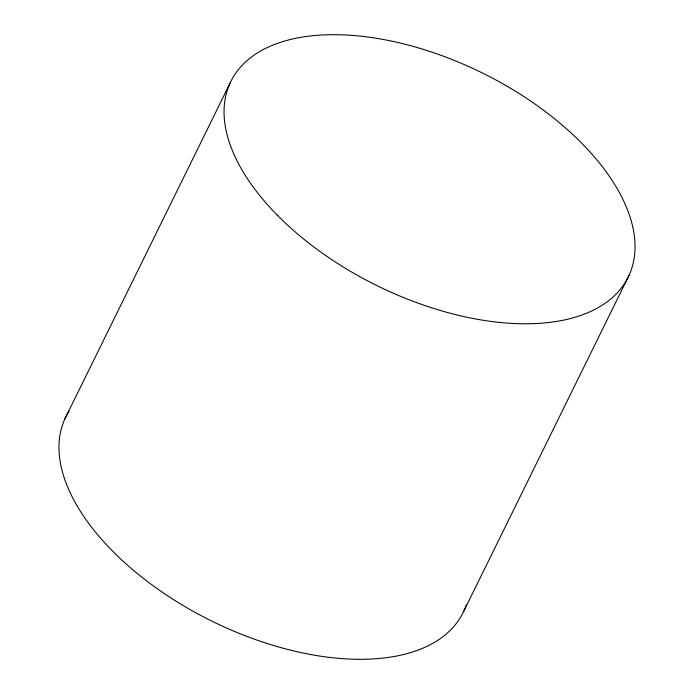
<?xml version="1.0" encoding="UTF-8"?>
<svg xmlns="http://www.w3.org/2000/svg" width="694" height="694" viewBox="0 0 694 694"><rect width="100%" height="100%" fill="white"/><g stroke="black" fill="none" stroke-linecap="round" stroke-linejoin="round"><path stroke-width="1.04" d="M64.932 418.734L230.035 83.202M463.965 610.798L629.068 275.266M466.316 604.882A221.447 118.657 26.2 0 1 213.509 621.937A221.447 118.657 26.2 0 1 68.949 411.264M277.001 214.88A221.447 118.657 26.2 0 0 625.051 282.736A221.447 118.657 26.2 0 0 386.593 40.096A221.447 118.657 26.2 0 0 277.001 214.88"/></g></svg>
